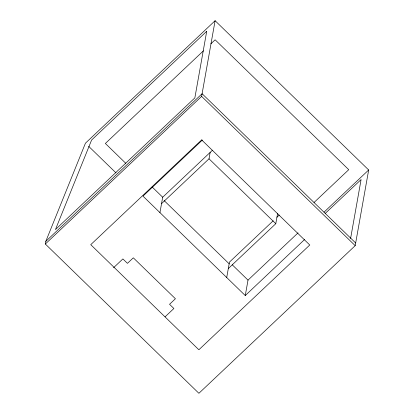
<?xml version="1.0" encoding="UTF-8"?>
<svg xmlns="http://www.w3.org/2000/svg" width="414" height="414" viewBox="0 0 414 414"><rect width="100%" height="100%" fill="white"/><g stroke="black" fill="none" stroke-linecap="round" stroke-linejoin="round"><path stroke-width="0.62" d="M45.328 244.022L45.799 241.362L85.444 143.182L215.104 20.7L368.672 169.978L355.196 245.652L198.896 393.3L45.328 244.022L201.623 96.379L215.104 20.7M159.944 212.62L162.686 197.23L212.465 150.21M161.543 203.652L209.018 158.8L210.162 152.383M226.717 277.525L229.465 262.098L273.178 220.802M202.374 140.041L142.99 196.138L245.264 295.555L248.012 280.128L298.044 232.865M228.311 268.551L275.791 223.705L277.608 213.427M350.591 238.521L361.096 179.541L325.388 213.272M203.393 50.865L105.363 143.472L125.711 163.245M210.897 43.78L215.12 39.791L348.754 169.688L314.045 202.477M45.799 241.362L202.099 93.714L355.667 242.992M113.576 267.708L122.88 258.921L127.445 263.356L133.313 257.813L175.422 298.748L169.554 304.29L173.89 308.502L165.057 316.85M276.94 217.246L279.233 215.068M324.043 212.134L368.672 169.978M245.264 295.555L304.647 239.458M201.623 96.379L355.196 245.652M209.018 158.8L275.791 223.705M152.145 186.983L162.686 197.23M232.244 264.8L248.012 280.128M164.089 200.552L229.289 263.93M88.679 146.333L115.972 172.861M206.715 31.288L194.854 97.89L55.445 229.584L91.608 140.03L206.715 31.288M201.654 139.906L90.744 244.674L198.865 349.773L309.775 245L201.654 139.906"/></g></svg>
